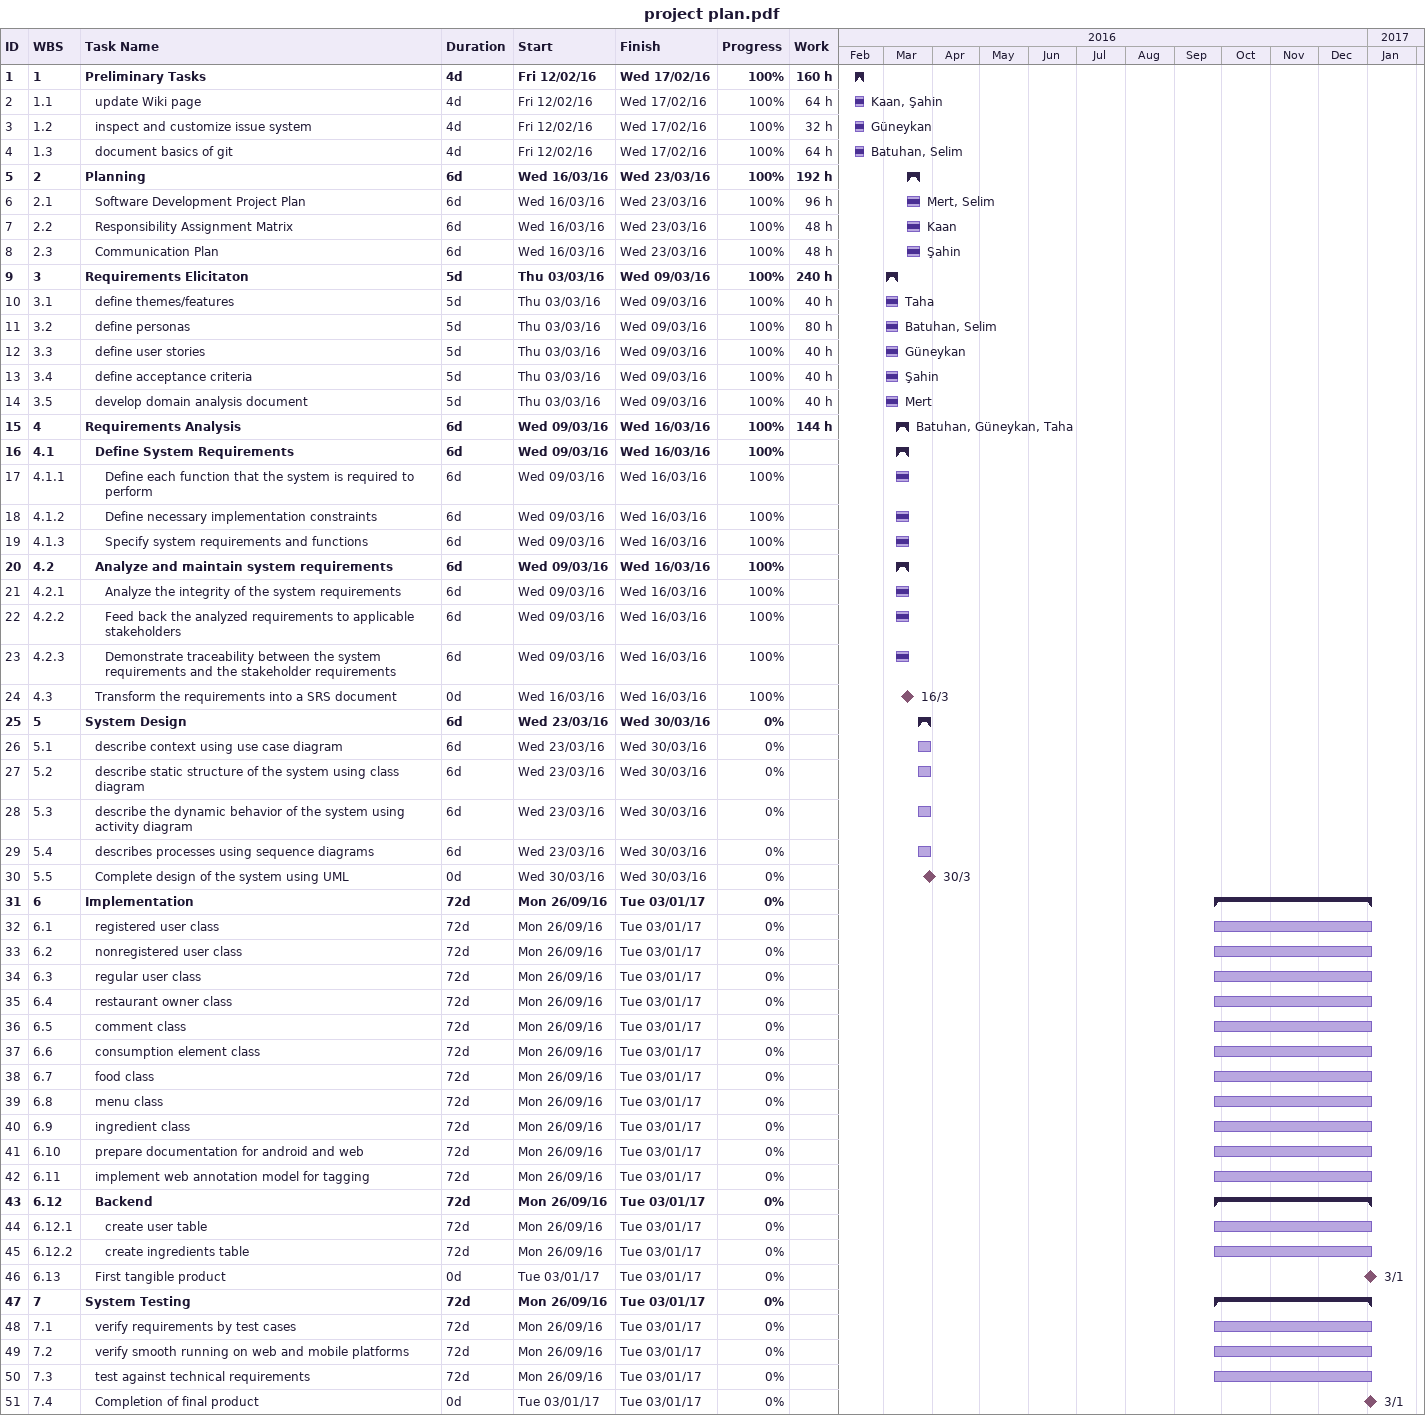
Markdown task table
project plan.pdf

| ID | WBS | Task | Duration | Start | Finish | Resources | % complete | Work (h) |
|---|---|---|---|---|---|---|---|---|
| 1 | 1 | **Preliminary Tasks** | 4d | 2016-02-12 | 2016-02-17 |  | 100 | 160 |
| 2 | 1.1 | update Wiki page | 4d | 2016-02-12 | 2016-02-17 | Kaan, Şahin | 100 | 64 |
| 3 | 1.2 | inspect and customize issue system | 4d | 2016-02-12 | 2016-02-17 | Güneykan | 100 | 32 |
| 4 | 1.3 | document basics of git | 4d | 2016-02-12 | 2016-02-17 | Batuhan, Selim | 100 | 64 |
| 5 | 2 | **Planning** | 6d | 2016-03-16 | 2016-03-23 |  | 100 | 192 |
| 6 | 2.1 | Software Development Project Plan | 6d | 2016-03-16 | 2016-03-23 | Mert, Selim | 100 | 96 |
| 7 | 2.2 | Responsibility Assignment Matrix | 6d | 2016-03-16 | 2016-03-23 | Kaan | 100 | 48 |
| 8 | 2.3 | Communication Plan | 6d | 2016-03-16 | 2016-03-23 | Şahin | 100 | 48 |
| 9 | 3 | **Requirements Elicitaton** | 5d | 2016-03-03 | 2016-03-09 |  | 100 | 240 |
| 10 | 3.1 | define themes/features | 5d | 2016-03-03 | 2016-03-09 | Taha | 100 | 40 |
| 11 | 3.2 | define personas | 5d | 2016-03-03 | 2016-03-09 | Batuhan, Selim | 100 | 80 |
| 12 | 3.3 | define user stories | 5d | 2016-03-03 | 2016-03-09 | Güneykan | 100 | 40 |
| 13 | 3.4 | define acceptance criteria | 5d | 2016-03-03 | 2016-03-09 | Şahin | 100 | 40 |
| 14 | 3.5 | develop domain analysis document | 5d | 2016-03-03 | 2016-03-09 | Mert | 100 | 40 |
| 15 | 4 | **Requirements Analysis** | 6d | 2016-03-09 | 2016-03-16 | Batuhan, Güneykan, Taha | 100 | 144 |
| 16 | 4.1 | **Define System Requirements** | 6d | 2016-03-09 | 2016-03-16 |  | 100 |  |
| 17 | 4.1.1 | Define each function that the system is required to perform | 6d | 2016-03-09 | 2016-03-16 |  | 100 |  |
| 18 | 4.1.2 | Define necessary implementation constraints | 6d | 2016-03-09 | 2016-03-16 |  | 100 |  |
| 19 | 4.1.3 | Specify system requirements and functions | 6d | 2016-03-09 | 2016-03-16 |  | 100 |  |
| 20 | 4.2 | **Analyze and maintain system requirements** | 6d | 2016-03-09 | 2016-03-16 |  | 100 |  |
| 21 | 4.2.1 | Analyze the integrity of the system requirements | 6d | 2016-03-09 | 2016-03-16 |  | 100 |  |
| 22 | 4.2.2 | Feed back the analyzed requirements to applicable stakeholders | 6d | 2016-03-09 | 2016-03-16 |  | 100 |  |
| 23 | 4.2.3 | Demonstrate traceability between the system requirements and the stakeholder requirements | 6d | 2016-03-09 | 2016-03-16 |  | 100 |  |
| 24 | 4.3 | Transform the requirements into a SRS document | 0d | 2016-03-16 | 2016-03-16 |  | 100 |  |
| 25 | 5 | **System Design** | 6d | 2016-03-23 | 2016-03-30 |  | 0 |  |
| 26 | 5.1 | describe context using use case diagram | 6d | 2016-03-23 | 2016-03-30 |  | 0 |  |
| 27 | 5.2 | describe static structure of the system using class diagram | 6d | 2016-03-23 | 2016-03-30 |  | 0 |  |
| 28 | 5.3 | describe the dynamic behavior of the system using activity diagram | 6d | 2016-03-23 | 2016-03-30 |  | 0 |  |
| 29 | 5.4 | describes processes using sequence diagrams | 6d | 2016-03-23 | 2016-03-30 |  | 0 |  |
| 30 | 5.5 | Complete design of the system using UML | 0d | 2016-03-30 | 2016-03-30 |  | 0 |  |
| 31 | 6 | **Implementation** | 72d | 2016-09-26 | 2017-01-03 |  | 0 |  |
| 32 | 6.1 | registered user class | 72d | 2016-09-26 | 2017-01-03 |  | 0 |  |
| 33 | 6.2 | nonregistered user class | 72d | 2016-09-26 | 2017-01-03 |  | 0 |  |
| 34 | 6.3 | regular user class | 72d | 2016-09-26 | 2017-01-03 |  | 0 |  |
| 35 | 6.4 | restaurant owner class | 72d | 2016-09-26 | 2017-01-03 |  | 0 |  |
| 36 | 6.5 | comment class | 72d | 2016-09-26 | 2017-01-03 |  | 0 |  |
| 37 | 6.6 | consumption element class | 72d | 2016-09-26 | 2017-01-03 |  | 0 |  |
| 38 | 6.7 | food class | 72d | 2016-09-26 | 2017-01-03 |  | 0 |  |
| 39 | 6.8 | menu class | 72d | 2016-09-26 | 2017-01-03 |  | 0 |  |
| 40 | 6.9 | ingredient class | 72d | 2016-09-26 | 2017-01-03 |  | 0 |  |
| 41 | 6.10 | prepare documentation for android and web | 72d | 2016-09-26 | 2017-01-03 |  | 0 |  |
| 42 | 6.11 | implement web annotation model for tagging | 72d | 2016-09-26 | 2017-01-03 |  | 0 |  |
| 43 | 6.12 | **Backend** | 72d | 2016-09-26 | 2017-01-03 |  | 0 |  |
| 44 | 6.12.1 | create user table | 72d | 2016-09-26 | 2017-01-03 |  | 0 |  |
| 45 | 6.12.2 | create ingredients table | 72d | 2016-09-26 | 2017-01-03 |  | 0 |  |
| 46 | 6.13 | First tangible product | 0d | 2017-01-03 | 2017-01-03 |  | 0 |  |
| 47 | 7 | **System Testing** | 72d | 2016-09-26 | 2017-01-03 |  | 0 |  |
| 48 | 7.1 | verify requirements by test cases | 72d | 2016-09-26 | 2017-01-03 |  | 0 |  |
| 49 | 7.2 | verify smooth running on web and mobile platforms | 72d | 2016-09-26 | 2017-01-03 |  | 0 |  |
| 50 | 7.3 | test against technical requirements | 72d | 2016-09-26 | 2017-01-03 |  | 0 |  |
| 51 | 7.4 | Completion of final product | 0d | 2017-01-03 | 2017-01-03 |  | 0 |  |
